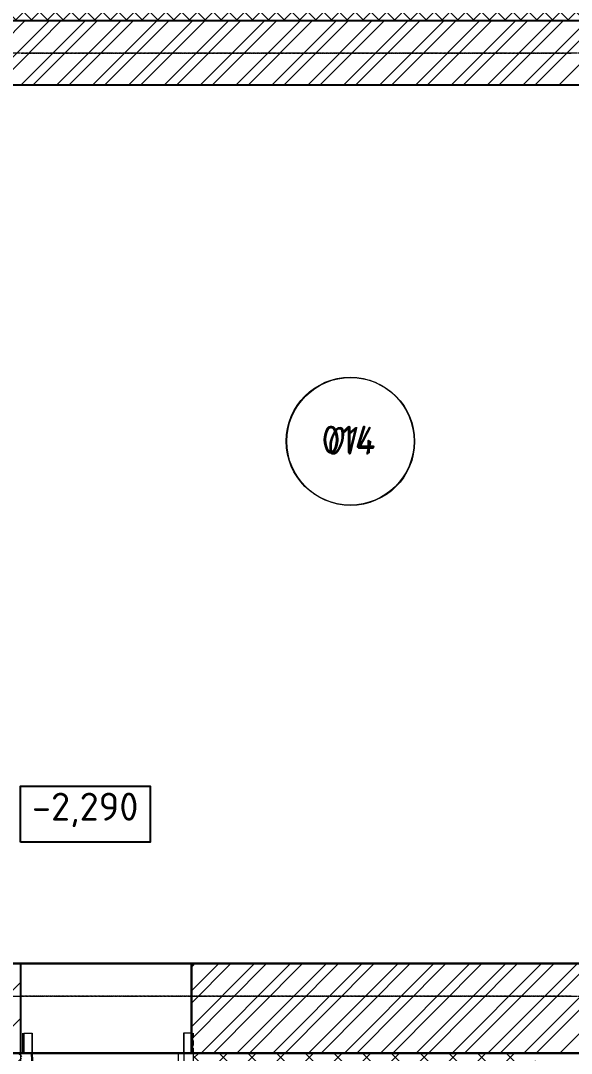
# Model space of a CAD drawing. Header units: millimetres. Extents: x -10178924 to 11692288, y -947381 to 58396.
# Drawn here: x 726369 to 729816, y -792949 to -786489 of the extents above; entities that cross this region are included whole.
import ezdxf

# ---------------------------------------------------------------- set-up
doc = ezdxf.new("R2010")
doc.units = ezdxf.units.MM
doc.linetypes.add('HIDDEN', pattern=[9.525, 6.35, -3.175])
doc.linetypes.add('осевая', pattern=[50.8, 31.75, -6.35, 6.35, -6.35])
for name, color, linetype in [('PDF _PDF _Марки помещений', 5, 'Continuous'), ('PDF _Марки помещений', 5, 'Continuous'), ('PDF _Стены внутр.1', 7, 'Continuous'), ('PDF _Стены.1', 7, 'Continuous'), ('Стены внутр.1', 7, 'Continuous')]:
    doc.layers.add(name, color=color, linetype=linetype)
for name, color, linetype, true_color in [('PDF _АР_Двери', 7, 'Continuous', 0x545454), ('PDF _Основная ГКЛ', 7, 'Continuous', 0x545454), ('PDF _Отметки', 7, 'Continuous', 0x7f9fff), ('PDF _Размеры осевые', 7, 'Continuous', 0x5d6970), ('PDF _штриховка', 7, 'Continuous', 0x95834a)]:
    doc.layers.add(name, color=color, linetype=linetype, true_color=true_color)
for name, color, linetype, lineweight in [('PDF _Текст', 7, 'Continuous', 5), ('АР_Двери', 250, 'Continuous', 9), ('Двери', 7, 'Continuous', 9), ('Основная ГКЛ', 250, 'Continuous', 9), ('Отделка СТЕН', 6, 'Continuous', 13), ('Размеры осевые', 153, 'Continuous', 9), ('Стены.1', 7, 'Continuous', 25), ('Утепление', 251, 'Continuous', 9), ('ШТРИХОВКА', 252, 'Continuous', 15)]:
    doc.layers.add(name, color=color, linetype=linetype, lineweight=lineweight)
doc.styles.add('ISOCPEUR', font='isocpeui.ttf', dxfattribs={"width": 0.9})
doc.styles.add('PDF ISOCPEUR', font='isocpeur.ttf')

# ---------------------------------------------------------------- blocks, each defined once
blk = doc.blocks.new('*U2226')
at = {"layer": 'АР_Двери'}
for points in [[(-999.7, 0), (-1049.7, 0), (-1049.7, 125), (-999.7, 125)], [(-50, 0), (0, 0), (0, 125), (-50, 125)], [(-50, -949.7), (-85, -949.7), (-85, 0), (-50, 0)]]:
    blk.add_lwpolyline(points, close=True, dxfattribs=at)
blk.add_arc((-50, 0), 949.7, 180, 270, dxfattribs=at)
at = {"layer": 'Основная ГКЛ', "linetype": 'HIDDEN', "ltscale": 5}
for p, q in [((-1059.7, 125), (-1059.7, 0)), ((10, 0), (10, 125))]:
    blk.add_line(p, q, dxfattribs=at)
blk = doc.blocks.new('A$C5282721b')
at = {"layer": 'Отделка СТЕН', "true_color": 0x000000, "transparency": 33554687}
h = blk.add_hatch(dxfattribs=at)
h.set_pattern_fill('ANSI37', color=18, scale=22)
h.set_pattern_definition([(45, (-17446.33, 108538.816), (-49.39141, 49.39141), []), (135, (-17446.33, 108538.816), (-49.39141, -49.39141), [])])
h.paths.add_polyline_path([(8216.779, -5598.72), (1806.923, -5598.72), (1806.923, -5698.72), (8216.705, -5698.72)])
h = blk.add_hatch(dxfattribs=at)
h.set_pattern_fill('ANSI37', color=18, scale=40)
h.set_pattern_definition([(45, (-80675.71, 25038.16), (-89.80256, 89.80256), []), (135, (-80675.71, 25038.16), (-89.80256, -89.80256), [])])
edge = h.paths.add_edge_path()
edge.add_arc((4272.707, -12232.411), 261.061, 163.18851, 196.5800184)
edge.add_line((4022.5, -12306.906), (1569.133, -12306.906))
edge.add_line((1569.133, -12306.906), (1504.847, -12156.906))
edge.add_line((1504.847, -12156.906), (4022.803, -12156.906))
h.paths.add_polyline_path([(5092.5, -12156.906), (5092.5, -12306.906), (7232.752, -12306.906), (7232.752, -12156.906)])
at = {"layer": 'ШТРИХОВКА', "ltscale": 100, "true_color": 0x000000, "transparency": 33554687}
h = blk.add_hatch(dxfattribs=at)
h.set_pattern_fill('ANSI31', color=18, scale=50)
h.set_pattern_definition([(45, (-79853.19, 25128.16), (-112.2532, 112.2532), [])])
h.paths.add_polyline_path([(23461.119, -5698.72), (20726.119, -5698.72), (20726.119, -6098.72), (23461.119, -6098.72), (23461.119, -6515.547), (23861.119, -6515.547), (23861.119, -5328.486), (23461.119, -5328.486)], flags=17)
h.paths.add_polyline_path([(17846.22, -11596.906), (8196.095, -11596.906), (8096.091, -11596.906), (5081.5, -11596.906), (5081.5, -12156.906), (17846.22, -12156.906), (17846.22, -11876.906)], flags=17)
h.paths.add_polyline_path([(8216.705, -5698.72), (8216.779, -6098.72), (19406.923, -6098.72), (19406.923, -5698.72)], flags=16)
h.paths.add_polyline_path([(4011.5, -12156.906), (4011.5, -11596.906), (86.923, -11596.906), (86.923, -9009.38), (86.923, -8929.368), (86.923, -6098.72), (3721.276, -6098.72), (3801.387, -6098.72), (9286.442, -6098.72), (9286.779, -5698.72), (86.923, -5698.72), (86.923, -161.943), (23461.119, -161.943), (23461.119, -4567.801), (23861.119, -4567.801), (23861.119, -3119.021), (23861.119, -2969.021), (23861.119, -161.943), (24472.507, -161.943), (29133.626, -161.943), (29283.626, -161.943), (29940.503, -161.943), (29940.503, 398.057), (-473.077, 398.057), (-473.077, -11800), (-473.077, -12156.906), (-0.293, -12156.906)])
h.paths.add_polyline_path([(23861.119, -9596.906), (23461.119, -9596.906), (23461.119, -11596.906), (18816.22, -11596.906), (18816.22, -12156.906), (23301.119, -12156.906), (23301.119, -15862.111), (25035.25, -15862.111), (25595.277, -15862.111), (25744.391, -15862.111), (25744.391, -15302.111), (23861.119, -15302.111), (23861.119, -12066.906)])
h.paths.add_polyline_path([(23461.119, -8546.906), (23861.119, -8546.906), (23861.119, -7571.566), (23461.119, -7571.566)], flags=17)
at = {"layer": 'PDF _Марки помещений', "color": 18, "lineweight": 9, "true_color": 0x000000, "transparency": 33554687}
blk.add_circle((6076.013, -8330.169), 400.064, dxfattribs=at)
at = {"layer": 'Размеры осевые', "color": 251, "linetype": 'осевая', "ltscale": 0.5, "transparency": 33554687}
for p, q in [((-9750, -5900), (57900, -5900)), ((-9750, -11800), (57900, -11800))]:
    blk.add_line(p, q, dxfattribs=at)
at = {"layer": 'Стены внутр.1', "color": 18, "linetype": 'Continuous', "true_color": 0x000000, "transparency": 33554687, "flags": 128}
for points in [[(8216.705, -5698.72), (86.923, -5698.72)], [(3801.387, -6098.72), (8148.442, -6098.72)]]:
    blk.add_lwpolyline(points, dxfattribs=at)
at = {"layer": 'Стены.1', "color": 18, "linetype": 'Continuous', "true_color": 0x000000, "transparency": 33554687}
for p, q in [((4011.5, -12156.906), (4011.5, -11596.906)), ((5081.5, -12156.906), (5081.5, -11596.906))]:
    blk.add_line(p, q, dxfattribs=at)
at = {"layer": 'Стены.1', "color": 18, "linetype": 'Continuous', "true_color": 0x000000, "transparency": 33554687, "flags": 128}
for points in [[(23461.119, -11596.906), (86.923, -11596.906)], [(8096.091, -11596.906), (5081.5, -11596.906)], [(23301.119, -12156.906), (-473.077, -12156.906)]]:
    blk.add_lwpolyline(points, dxfattribs=at)
at = {"layer": 'Утепление', "color": 18, "true_color": 0x000000, "transparency": 33554687}
for p, q in [((4011.5, -12326.906), (4011.5, -12156.906)), ((5092.5, -12326.906), (5092.5, -12156.906))]:
    blk.add_line(p, q, dxfattribs=at)
at = {"layer": 'Двери', "color": 18, "linetype": 'Continuous', "ltscale": 2, "true_color": 0x000000, "transparency": 33554687}
blk.add_blockref('*U2226', (5082.5, -12156.906), dxfattribs=at)
at = {"layer": 'PDF _Марки помещений', "color": 18, "lineweight": 9, "true_color": 0x000000, "transparency": 33554687, "insert": (5913.04, -8413.884), "char_height": 175, "attachment_point": 7, "style": 'ISOCPEUR'}
blk.add_mtext('014', dxfattribs=at)

msp = doc.modelspace()

# ---------------------------------------------------------------- linework, layer by layer
at = {"layer": 'PDF _PDF _Марки помещений', "lineweight": 9}
msp.add_circle((728431.3, -789119.6), 400, dxfattribs=at)
at = {"layer": 'PDF _АР_Двери', "lineweight": 9}
for points in [[(726439.5, -792948.7), (726388.7, -792948.7), (726388.7, -792821.7), (726439.5, -792821.7)], [(727387.8, -792948.7), (727438.6, -792948.7), (727438.6, -792821.7), (727387.8, -792821.7)]]:
    msp.add_lwpolyline(points, close=True, dxfattribs=at)
msp.add_arc((727385.6, -792946.6), 950.4, 179.99998, 270.00002, dxfattribs=at)
at = {"layer": 'PDF _Основная ГКЛ', "lineweight": 9}
for points in [[(726380.2, -792821.7), (726380.2, -792948.7)], [(727447.1, -792948.7), (727447.1, -792821.7)]]:
    msp.add_lwpolyline(points, dxfattribs=at)
at = {"layer": 'PDF _Отметки', "lineweight": 25}
msp.add_lwpolyline([(726367.5, -791627.9), (726367.5, -791276.5), (727180.3, -791276.5), (727180.3, -791627.9)], close=True, dxfattribs=at)
at = {"layer": 'PDF _Размеры осевые', "lineweight": 9}
for points in [[(726371.8, -786691.8), (726384.5, -786691.8)], [(726388.7, -786691.8), (726392.9, -786691.8)], [(726397.2, -786691.8), (726409.9, -786691.8)], [(726414.1, -786691.8), (726418.3, -786691.8)], [(726422.6, -786691.8), (726435.3, -786691.8)], [(726439.5, -786691.8), (726443.7, -786691.8)], [(726448, -786691.8), (726460.7, -786691.8)], [(726464.9, -786691.8), (726469.1, -786691.8)], [(726473.4, -786691.8), (726486.1, -786691.8)], [(726490.3, -786691.8), (726494.5, -786691.8)], [(726498.8, -786691.8), (726511.5, -786691.8)], [(726515.7, -786691.8), (726519.9, -786691.8)], [(726524.2, -786691.8), (726536.9, -786691.8)], [(726541.1, -786691.8), (726545.3, -786691.8)], [(726549.6, -786691.8), (726562.3, -786691.8)], [(726566.5, -786691.8), (726570.7, -786691.8)], [(726575, -786691.8), (726587.7, -786691.8)], [(726591.9, -786691.8), (726596.1, -786691.8)], [(726600.4, -786691.8), (726613.1, -786691.8)], [(726617.3, -786691.8), (726621.5, -786691.8)], [(726625.8, -786691.8), (726638.5, -786691.8)], [(726642.7, -786691.8), (726646.9, -786691.8)], [(726651.2, -786691.8), (726663.9, -786691.8)], [(726668.1, -786691.8), (726672.3, -786691.8)], [(726676.6, -786691.8), (726689.3, -786691.8)], [(726693.5, -786691.8), (726697.7, -786691.8)], [(726702, -786691.8), (726714.7, -786691.8)], [(726718.9, -786691.8), (726723.1, -786691.8)], [(726727.4, -786691.8), (726740.1, -786691.8)], [(726744.3, -786691.8), (726748.5, -786691.8)], [(726752.8, -786691.8), (726765.5, -786691.8)], [(726769.7, -786691.8), (726774, -786691.8)], [(726778.2, -786691.8), (726790.9, -786691.8)], [(726795.1, -786691.8), (726799.3, -786691.8)], [(726803.6, -786691.8), (726816.3, -786691.8)], [(726820.5, -786691.8), (726824.7, -786691.8)], [(726829, -786691.8), (726841.7, -786691.8)], [(726845.9, -786691.8), (726850.1, -786691.8)], [(726854.4, -786691.8), (726867.1, -786691.8)], [(726871.3, -786691.8), (726875.5, -786691.8)], [(726879.8, -786691.8), (726892.5, -786691.8)], [(726896.7, -786691.8), (726900.9, -786691.8)], [(726905.2, -786691.8), (726917.9, -786691.8)], [(726922.1, -786691.8), (726926.3, -786691.8)], [(726930.6, -786691.8), (726943.3, -786691.8)], [(726947.5, -786691.8), (726951.7, -786691.8)], [(726956, -786691.8), (726968.7, -786691.8)], [(726972.9, -786691.8), (726977.2, -786691.8)], [(726981.4, -786691.8), (726994.1, -786691.8)], [(726998.3, -786691.8), (727002.6, -786691.8)], [(727006.8, -786691.8), (727019.5, -786691.8)], [(727023.7, -786691.8), (727028, -786691.8)], [(727032.2, -786691.8), (727044.9, -786691.8)], [(727049.1, -786691.8), (727053.3, -786691.8)], [(727057.6, -786691.8), (727070.3, -786691.8)], [(727074.5, -786691.8), (727078.7, -786691.8)], [(727083, -786691.8), (727095.7, -786691.8)], [(727099.9, -786691.8), (727104.1, -786691.8)], [(727108.4, -786691.8), (727121.1, -786691.8)], [(727125.3, -786691.8), (727129.5, -786691.8)], [(727133.8, -786691.8), (727146.5, -786691.8)], [(727150.7, -786691.8), (727154.9, -786691.8)], [(727159.2, -786691.8), (727171.9, -786691.8)], [(727176.1, -786691.8), (727180.3, -786691.8)], [(727184.6, -786691.8), (727197.3, -786691.8)], [(727201.5, -786691.8), (727205.8, -786691.8)], [(727210, -786691.8), (727222.7, -786691.8)], [(727226.9, -786691.8), (727231.2, -786691.8)], [(727235.4, -786691.8), (727248.1, -786691.8)], [(727252.3, -786691.8), (727256.6, -786691.8)], [(727260.8, -786691.8), (727273.5, -786691.8)], [(727277.7, -786691.8), (727282, -786691.8)], [(727286.2, -786691.8), (727298.9, -786691.8)], [(727303.1, -786691.8), (727307.3, -786691.8)], [(727311.6, -786691.8), (727324.3, -786691.8)], [(727328.5, -786691.8), (727332.7, -786691.8)], [(727337, -786691.8), (727349.7, -786691.8)], [(727353.9, -786691.8), (727358.1, -786691.8)], [(727362.4, -786691.8), (727375.1, -786691.8)], [(727379.3, -786691.8), (727383.5, -786691.8)], [(727387.8, -786691.8), (727400.5, -786691.8)], [(727404.7, -786691.8), (727409, -786691.8)], [(727413.2, -786691.8), (727425.9, -786691.8)], [(727430.1, -786691.8), (727434.4, -786691.8)], [(727438.6, -786691.8), (727451.3, -786691.8)], [(727455.5, -786691.8), (727459.8, -786691.8)], [(727464, -786691.8), (727476.7, -786691.8)], [(727480.9, -786691.8), (727485.2, -786691.8)], [(727489.4, -786691.8), (727502.1, -786691.8)], [(727506.3, -786691.8), (727510.6, -786691.8)], [(727514.8, -786691.8), (727527.5, -786691.8)], [(727531.7, -786691.8), (727536, -786691.8)], [(727540.2, -786691.8), (727552.9, -786691.8)], [(727557.1, -786691.8), (727561.3, -786691.8)], [(727565.6, -786691.8), (727578.3, -786691.8)], [(727582.5, -786691.8), (727586.7, -786691.8)], [(727591, -786691.8), (727603.7, -786691.8)], [(727607.9, -786691.8), (727612.2, -786691.8)], [(727616.4, -786691.8), (727629.1, -786691.8)], [(727633.3, -786691.8), (727637.6, -786691.8)], [(727641.8, -786691.8), (727654.5, -786691.8)], [(727658.7, -786691.8), (727663, -786691.8)], [(727667.2, -786691.8), (727679.9, -786691.8)], [(727684.1, -786691.8), (727688.4, -786691.8)], [(727692.6, -786691.8), (727705.3, -786691.8)], [(727709.5, -786691.8), (727713.8, -786691.8)], [(727718, -786691.8), (727730.7, -786691.8)], [(727734.9, -786691.8), (727739.2, -786691.8)], [(727743.4, -786691.8), (727756.1, -786691.8)], [(727760.3, -786691.8), (727764.6, -786691.8)], [(727768.8, -786691.8), (727781.5, -786691.8)], [(727785.7, -786691.8), (727790, -786691.8)], [(727794.2, -786691.8), (727806.9, -786691.8)], [(727811.1, -786691.8), (727815.3, -786691.8)], [(727819.6, -786691.8), (727832.3, -786691.8)], [(727836.5, -786691.8), (727840.8, -786691.8)], [(727845, -786691.8), (727857.7, -786691.8)], [(727861.9, -786691.8), (727866.2, -786691.8)], [(727870.4, -786691.8), (727883.1, -786691.8)], [(727887.3, -786691.8), (727891.6, -786691.8)], [(727895.8, -786691.8), (727908.5, -786691.8)], [(727912.7, -786691.8), (727917, -786691.8)], [(727921.2, -786691.8), (727933.9, -786691.8)], [(727938.1, -786691.8), (727942.4, -786691.8)], [(727946.6, -786691.8), (727959.3, -786691.8)], [(727963.5, -786691.8), (727967.8, -786691.8)], [(727972, -786691.8), (727984.7, -786691.8)], [(727988.9, -786691.8), (727993.2, -786691.8)], [(727997.4, -786691.8), (728010.1, -786691.8)], [(728014.3, -786691.8), (728018.6, -786691.8)], [(728022.8, -786691.8), (728035.5, -786691.8)], [(728039.7, -786691.8), (728044, -786691.8)], [(728048.2, -786691.8), (728060.9, -786691.8)], [(728065.1, -786691.8), (728069.4, -786691.8)], [(728073.6, -786691.8), (728086.3, -786691.8)], [(728090.5, -786691.8), (728094.8, -786691.8)], [(728099, -786691.8), (728111.7, -786691.8)], [(728115.9, -786691.8), (728120.2, -786691.8)], [(728124.4, -786691.8), (728137.1, -786691.8)], [(728141.3, -786691.8), (728145.6, -786691.8)], [(728149.8, -786691.8), (728162.5, -786691.8)], [(728166.7, -786691.8), (728171, -786691.8)], [(728175.2, -786691.8), (728187.9, -786691.8)], [(728192.1, -786691.8), (728196.4, -786691.8)], [(728200.6, -786691.8), (728213.3, -786691.8)], [(728217.5, -786691.8), (728221.8, -786691.8)], [(728226, -786691.8), (728238.7, -786691.8)], [(728242.9, -786691.8), (728247.2, -786691.8)], [(728251.4, -786691.8), (728264.1, -786691.8)], [(728268.3, -786691.8), (728272.6, -786691.8)], [(728276.8, -786691.8), (728289.5, -786691.8)], [(728293.7, -786691.8), (728298, -786691.8)], [(728302.2, -786691.8), (728314.9, -786691.8)], [(728319.1, -786691.8), (728323.4, -786691.8)], [(728327.6, -786691.8), (728340.3, -786691.8)], [(728344.5, -786691.8), (728348.8, -786691.8)], [(728353, -786691.8), (728365.7, -786691.8)], [(728369.9, -786691.8), (728374.2, -786691.8)], [(728378.4, -786691.8), (728391.1, -786691.8)], [(728395.3, -786691.8), (728399.6, -786691.8)], [(728403.8, -786691.8), (728416.5, -786691.8)], [(728420.7, -786691.8), (728425, -786691.8)], [(728429.2, -786691.8), (728441.9, -786691.8)], [(728446.1, -786691.8), (728450.4, -786691.8)], [(728454.6, -786691.8), (728467.3, -786691.8)], [(728471.5, -786691.8), (728475.8, -786691.8)], [(728480, -786691.8), (728492.7, -786691.8)], [(728496.9, -786691.8), (728501.2, -786691.8)], [(728505.4, -786691.8), (728518.1, -786691.8)], [(728522.3, -786691.8), (728526.6, -786691.8)], [(728530.8, -786691.8), (728543.5, -786691.8)], [(728547.7, -786691.8), (728552, -786691.8)], [(728556.2, -786691.8), (728568.9, -786691.8)], [(728573.1, -786691.8), (728577.4, -786691.8)], [(728581.6, -786691.8), (728594.3, -786691.8)], [(728598.5, -786691.8), (728602.8, -786691.8)], [(728607, -786691.8), (728619.7, -786691.8)], [(728623.9, -786691.8), (728628.2, -786691.8)], [(728632.4, -786691.8), (728645.1, -786691.8)], [(728649.3, -786691.8), (728653.6, -786691.8)], [(728657.8, -786691.8), (728670.5, -786691.8)], [(728674.7, -786691.8), (728679, -786691.8)], [(728683.2, -786691.8), (728695.9, -786691.8)], [(728700.1, -786691.8), (728704.4, -786691.8)], [(728708.6, -786691.8), (728721.3, -786691.8)], [(728725.5, -786691.8), (728729.8, -786691.8)], [(728734, -786691.8), (728746.7, -786691.8)], [(728750.9, -786691.8), (728755.2, -786691.8)], [(728759.4, -786691.8), (728772.1, -786691.8)], [(728776.3, -786691.8), (728780.6, -786691.8)], [(728784.8, -786691.8), (728797.5, -786691.8)], [(728801.7, -786691.8), (728806, -786691.8)], [(728810.2, -786691.8), (728822.9, -786691.8)], [(728827.1, -786691.8), (728831.4, -786691.8)], [(728835.6, -786691.8), (728848.3, -786691.8)], [(728852.5, -786691.8), (728856.8, -786691.8)], [(728861, -786691.8), (728873.7, -786691.8)], [(728877.9, -786691.8), (728882.2, -786691.8)], [(728886.4, -786691.8), (728899.1, -786691.8)], [(728903.3, -786691.8), (728907.6, -786691.8)], [(728911.8, -786691.8), (728924.5, -786691.8)], [(728928.7, -786691.8), (728933, -786691.8)], [(728937.2, -786691.8), (728949.9, -786691.8)], [(728954.1, -786691.8), (728958.4, -786691.8)], [(728962.6, -786691.8), (728975.3, -786691.8)], [(728979.5, -786691.8), (728983.8, -786691.8)], [(728988, -786691.8), (729000.7, -786691.8)], [(729004.9, -786691.8), (729009.2, -786691.8)], [(729013.4, -786691.8), (729026.1, -786691.8)], [(729030.3, -786691.8), (729034.6, -786691.8)], [(729038.8, -786691.8), (729051.5, -786691.8)], [(729055.7, -786691.8), (729060, -786691.8)], [(729064.2, -786691.8), (729076.9, -786691.8)], [(729081.1, -786691.8), (729085.4, -786691.8)], [(729089.6, -786691.8), (729102.3, -786691.8)], [(729106.5, -786691.8), (729110.8, -786691.8)], [(729115, -786691.8), (729127.7, -786691.8)], [(729131.9, -786691.8), (729136.2, -786691.8)], [(729140.4, -786691.8), (729153.1, -786691.8)], [(729157.3, -786691.8), (729161.6, -786691.8)], [(729165.8, -786691.8), (729178.5, -786691.8)], [(729182.7, -786691.8), (729187, -786691.8)], [(729191.2, -786691.8), (729203.9, -786691.8)], [(729208.1, -786691.8), (729212.4, -786691.8)], [(729216.6, -786691.8), (729229.3, -786691.8)], [(729233.5, -786691.8), (729237.8, -786691.8)], [(729242, -786691.8), (729254.7, -786691.8)], [(729258.9, -786691.8), (729263.2, -786691.8)], [(729267.4, -786691.8), (729280.1, -786691.8)], [(729284.3, -786691.8), (729288.6, -786691.8)], [(729292.8, -786691.8), (729305.5, -786691.8)], [(729309.7, -786691.8), (729314, -786691.8)], [(729318.2, -786691.8), (729330.9, -786691.8)], [(729335.1, -786691.8), (729339.4, -786691.8)], [(729343.6, -786691.8), (729356.3, -786691.8)], [(729360.5, -786691.8), (729364.8, -786691.8)], [(729369, -786691.8), (729381.7, -786691.8)], [(729385.9, -786691.8), (729390.2, -786691.8)], [(729394.4, -786691.8), (729407.1, -786691.8)], [(729411.3, -786691.8), (729415.6, -786691.8)], [(729419.8, -786691.8), (729432.5, -786691.8)], [(729436.7, -786691.8), (729441, -786691.8)], [(729445.2, -786691.8), (729457.9, -786691.8)], [(729462.1, -786691.8), (729466.4, -786691.8)], [(729470.6, -786691.8), (729483.3, -786691.8)], [(729487.5, -786691.8), (729491.8, -786691.8)], [(729496, -786691.8), (729508.7, -786691.8)], [(729512.9, -786691.8), (729517.2, -786691.8)], [(729521.4, -786691.8), (729534.1, -786691.8)], [(729538.3, -786691.8), (729542.6, -786691.8)], [(729546.8, -786691.8), (729559.5, -786691.8)], [(729563.7, -786691.8), (729568, -786691.8)], [(729572.2, -786691.8), (729584.9, -786691.8)], [(729589.1, -786691.8), (729593.4, -786691.8)], [(729597.6, -786691.8), (729610.3, -786691.8)], [(729614.5, -786691.8), (729618.8, -786691.8)], [(729623, -786691.8), (729635.7, -786691.8)], [(729639.9, -786691.8), (729644.2, -786691.8)], [(729648.4, -786691.8), (729661.1, -786691.8)], [(729665.3, -786691.8), (729669.6, -786691.8)], [(729673.8, -786691.8), (729686.5, -786691.8)], [(729690.7, -786691.8), (729695, -786691.8)], [(729699.2, -786691.8), (729711.9, -786691.8)], [(729716.1, -786691.8), (729720.4, -786691.8)], [(729724.6, -786691.8), (729737.3, -786691.8)], [(729741.5, -786691.8), (729745.8, -786691.8)], [(729750, -786691.8), (729762.7, -786691.8)], [(729766.9, -786691.8), (729771.2, -786691.8)], [(729775.4, -786691.8), (729788.1, -786691.8)], [(729792.3, -786691.8), (729796.6, -786691.8)], [(729800.8, -786691.8), (729813.5, -786691.8)], [(726371.8, -792588.8), (726384.5, -792588.8)], [(726388.7, -792588.8), (726392.9, -792588.8)], [(726397.2, -792588.8), (726409.9, -792588.8)], [(726414.1, -792588.8), (726418.3, -792588.8)], [(726422.6, -792588.8), (726435.3, -792588.8)], [(726439.5, -792588.8), (726443.7, -792588.8)], [(726448, -792588.8), (726460.7, -792588.8)], [(726464.9, -792588.8), (726469.1, -792588.8)], [(726473.4, -792588.8), (726486.1, -792588.8)], [(726490.3, -792588.8), (726494.5, -792588.8)], [(726498.8, -792588.8), (726511.5, -792588.8)], [(726515.7, -792588.8), (726519.9, -792588.8)], [(726524.2, -792588.8), (726536.9, -792588.8)], [(726541.1, -792588.8), (726545.3, -792588.8)], [(726549.6, -792588.8), (726562.3, -792588.8)], [(726566.5, -792588.8), (726570.7, -792588.8)], [(726575, -792588.8), (726587.7, -792588.8)], [(726591.9, -792588.8), (726596.1, -792588.8)], [(726600.4, -792588.8), (726613.1, -792588.8)], [(726617.3, -792588.8), (726621.5, -792588.8)], [(726625.8, -792588.8), (726638.5, -792588.8)], [(726642.7, -792588.8), (726646.9, -792588.8)], [(726651.2, -792588.8), (726663.9, -792588.8)], [(726668.1, -792588.8), (726672.3, -792588.8)], [(726676.6, -792588.8), (726689.3, -792588.8)], [(726693.5, -792588.8), (726697.7, -792588.8)], [(726702, -792588.8), (726714.7, -792588.8)], [(726718.9, -792588.8), (726723.1, -792588.8)], [(726727.4, -792588.8), (726740.1, -792588.8)], [(726744.3, -792588.8), (726748.5, -792588.8)], [(726752.8, -792588.8), (726765.5, -792588.8)], [(726769.7, -792588.8), (726774, -792588.8)], [(726778.2, -792588.8), (726790.9, -792588.8)], [(726795.1, -792588.8), (726799.3, -792588.8)], [(726803.6, -792588.8), (726816.3, -792588.8)], [(726820.5, -792588.8), (726824.7, -792588.8)], [(726829, -792588.8), (726841.7, -792588.8)], [(726845.9, -792588.8), (726850.1, -792588.8)], [(726854.4, -792588.8), (726867.1, -792588.8)], [(726871.3, -792588.8), (726875.5, -792588.8)], [(726879.8, -792588.8), (726892.5, -792588.8)], [(726896.7, -792588.8), (726900.9, -792588.8)], [(726905.2, -792588.8), (726917.9, -792588.8)], [(726922.1, -792588.8), (726926.3, -792588.8)], [(726930.6, -792588.8), (726943.3, -792588.8)], [(726947.5, -792588.8), (726951.7, -792588.8)], [(726956, -792588.8), (726968.7, -792588.8)], [(726972.9, -792588.8), (726977.2, -792588.8)], [(726981.4, -792588.8), (726994.1, -792588.8)], [(726998.3, -792588.8), (727002.6, -792588.8)], [(727006.8, -792588.8), (727019.5, -792588.8)], [(727023.7, -792588.8), (727028, -792588.8)], [(727032.2, -792588.8), (727044.9, -792588.8)], [(727049.1, -792588.8), (727053.3, -792588.8)], [(727057.6, -792588.8), (727070.3, -792588.8)], [(727074.5, -792588.8), (727078.7, -792588.8)], [(727083, -792588.8), (727095.7, -792588.8)], [(727099.9, -792588.8), (727104.1, -792588.8)], [(727108.4, -792588.8), (727121.1, -792588.8)], [(727125.3, -792588.8), (727129.5, -792588.8)], [(727133.8, -792588.8), (727146.5, -792588.8)], [(727150.7, -792588.8), (727154.9, -792588.8)], [(727159.2, -792588.8), (727171.9, -792588.8)], [(727176.1, -792588.8), (727180.3, -792588.8)], [(727184.6, -792588.8), (727197.3, -792588.8)], [(727201.5, -792588.8), (727205.8, -792588.8)], [(727210, -792588.8), (727222.7, -792588.8)], [(727226.9, -792588.8), (727231.2, -792588.8)], [(727235.4, -792588.8), (727248.1, -792588.8)], [(727252.3, -792588.8), (727256.6, -792588.8)], [(727260.8, -792588.8), (727273.5, -792588.8)], [(727277.7, -792588.8), (727282, -792588.8)], [(727286.2, -792588.8), (727298.9, -792588.8)], [(727303.1, -792588.8), (727307.3, -792588.8)], [(727311.6, -792588.8), (727324.3, -792588.8)], [(727328.5, -792588.8), (727332.7, -792588.8)], [(727337, -792588.8), (727349.7, -792588.8)], [(727353.9, -792588.8), (727358.1, -792588.8)], [(727362.4, -792588.8), (727375.1, -792588.8)], [(727379.3, -792588.8), (727383.5, -792588.8)], [(727387.8, -792588.8), (727400.5, -792588.8)], [(727404.7, -792588.8), (727409, -792588.8)], [(727413.2, -792588.8), (727425.9, -792588.8)], [(727430.1, -792588.8), (727434.4, -792588.8)], [(727438.6, -792588.8), (727451.3, -792588.8)], [(727455.5, -792588.8), (727459.8, -792588.8)], [(727464, -792588.8), (727476.7, -792588.8)], [(727480.9, -792588.8), (727485.2, -792588.8)], [(727489.4, -792588.8), (727502.1, -792588.8)], [(727506.3, -792588.8), (727510.6, -792588.8)], [(727514.8, -792588.8), (727527.5, -792588.8)], [(727531.7, -792588.8), (727536, -792588.8)], [(727540.2, -792588.8), (727552.9, -792588.8)], [(727557.1, -792588.8), (727561.3, -792588.8)], [(727565.6, -792588.8), (727578.3, -792588.8)], [(727582.5, -792588.8), (727586.7, -792588.8)], [(727591, -792588.8), (727603.7, -792588.8)], [(727607.9, -792588.8), (727612.2, -792588.8)], [(727616.4, -792588.8), (727629.1, -792588.8)], [(727633.3, -792588.8), (727637.6, -792588.8)], [(727641.8, -792588.8), (727654.5, -792588.8)], [(727658.7, -792588.8), (727663, -792588.8)], [(727667.2, -792588.8), (727679.9, -792588.8)], [(727684.1, -792588.8), (727688.4, -792588.8)], [(727692.6, -792588.8), (727705.3, -792588.8)], [(727709.5, -792588.8), (727713.8, -792588.8)], [(727718, -792588.8), (727730.7, -792588.8)], [(727734.9, -792588.8), (727739.2, -792588.8)], [(727743.4, -792588.8), (727756.1, -792588.8)], [(727760.3, -792588.8), (727764.6, -792588.8)], [(727768.8, -792588.8), (727781.5, -792588.8)], [(727785.7, -792588.8), (727790, -792588.8)], [(727794.2, -792588.8), (727806.9, -792588.8)], [(727811.1, -792588.8), (727815.3, -792588.8)], [(727819.6, -792588.8), (727832.3, -792588.8)], [(727836.5, -792588.8), (727840.8, -792588.8)], [(727845, -792588.8), (727857.7, -792588.8)], [(727861.9, -792588.8), (727866.2, -792588.8)], [(727870.4, -792588.8), (727883.1, -792588.8)], [(727887.3, -792588.8), (727891.6, -792588.8)], [(727895.8, -792588.8), (727908.5, -792588.8)], [(727912.7, -792588.8), (727917, -792588.8)], [(727921.2, -792588.8), (727933.9, -792588.8)], [(727938.1, -792588.8), (727942.4, -792588.8)], [(727946.6, -792588.8), (727959.3, -792588.8)], [(727963.5, -792588.8), (727967.8, -792588.8)], [(727972, -792588.8), (727984.7, -792588.8)], [(727988.9, -792588.8), (727993.2, -792588.8)], [(727997.4, -792588.8), (728010.1, -792588.8)], [(728014.3, -792588.8), (728018.6, -792588.8)], [(728022.8, -792588.8), (728035.5, -792588.8)], [(728039.7, -792588.8), (728044, -792588.8)], [(728048.2, -792588.8), (728060.9, -792588.8)], [(728065.1, -792588.8), (728069.4, -792588.8)], [(728073.6, -792588.8), (728086.3, -792588.8)], [(728090.5, -792588.8), (728094.8, -792588.8)], [(728099, -792588.8), (728111.7, -792588.8)], [(728115.9, -792588.8), (728120.2, -792588.8)], [(728124.4, -792588.8), (728137.1, -792588.8)], [(728141.3, -792588.8), (728145.6, -792588.8)], [(728149.8, -792588.8), (728162.5, -792588.8)], [(728166.7, -792588.8), (728171, -792588.8)], [(728175.2, -792588.8), (728187.9, -792588.8)], [(728192.1, -792588.8), (728196.4, -792588.8)], [(728200.6, -792588.8), (728213.3, -792588.8)], [(728217.5, -792588.8), (728221.8, -792588.8)], [(728226, -792588.8), (728238.7, -792588.8)], [(728242.9, -792588.8), (728247.2, -792588.8)], [(728251.4, -792588.8), (728264.1, -792588.8)], [(728268.3, -792588.8), (728272.6, -792588.8)], [(728276.8, -792588.8), (728289.5, -792588.8)], [(728293.7, -792588.8), (728298, -792588.8)], [(728302.2, -792588.8), (728314.9, -792588.8)], [(728319.1, -792588.8), (728323.4, -792588.8)], [(728327.6, -792588.8), (728340.3, -792588.8)], [(728344.5, -792588.8), (728348.8, -792588.8)], [(728353, -792588.8), (728365.7, -792588.8)], [(728369.9, -792588.8), (728374.2, -792588.8)], [(728378.4, -792588.8), (728391.1, -792588.8)], [(728395.3, -792588.8), (728399.6, -792588.8)], [(728403.8, -792588.8), (728416.5, -792588.8)], [(728420.7, -792588.8), (728425, -792588.8)], [(728429.2, -792588.8), (728441.9, -792588.8)], [(728446.1, -792588.8), (728450.4, -792588.8)], [(728454.6, -792588.8), (728467.3, -792588.8)], [(728471.5, -792588.8), (728475.8, -792588.8)], [(728480, -792588.8), (728492.7, -792588.8)], [(728496.9, -792588.8), (728501.2, -792588.8)], [(728505.4, -792588.8), (728518.1, -792588.8)], [(728522.3, -792588.8), (728526.6, -792588.8)], [(728530.8, -792588.8), (728543.5, -792588.8)], [(728547.7, -792588.8), (728552, -792588.8)], [(728556.2, -792588.8), (728568.9, -792588.8)], [(728573.1, -792588.8), (728577.4, -792588.8)], [(728581.6, -792588.8), (728594.3, -792588.8)], [(728598.5, -792588.8), (728602.8, -792588.8)], [(728607, -792588.8), (728619.7, -792588.8)], [(728623.9, -792588.8), (728628.2, -792588.8)], [(728632.4, -792588.8), (728645.1, -792588.8)], [(728649.3, -792588.8), (728653.6, -792588.8)], [(728657.8, -792588.8), (728670.5, -792588.8)], [(728674.7, -792588.8), (728679, -792588.8)], [(728683.2, -792588.8), (728695.9, -792588.8)], [(728700.1, -792588.8), (728704.4, -792588.8)], [(728708.6, -792588.8), (728721.3, -792588.8)], [(728725.5, -792588.8), (728729.8, -792588.8)], [(728734, -792588.8), (728746.7, -792588.8)], [(728750.9, -792588.8), (728755.2, -792588.8)], [(728759.4, -792588.8), (728772.1, -792588.8)], [(728776.3, -792588.8), (728780.6, -792588.8)], [(728784.8, -792588.8), (728797.5, -792588.8)], [(728801.7, -792588.8), (728806, -792588.8)], [(728810.2, -792588.8), (728822.9, -792588.8)], [(728827.1, -792588.8), (728831.4, -792588.8)], [(728835.6, -792588.8), (728848.3, -792588.8)], [(728852.5, -792588.8), (728856.8, -792588.8)], [(728861, -792588.8), (728873.7, -792588.8)], [(728877.9, -792588.8), (728882.2, -792588.8)], [(728886.4, -792588.8), (728899.1, -792588.8)], [(728903.3, -792588.8), (728907.6, -792588.8)], [(728911.8, -792588.8), (728924.5, -792588.8)], [(728928.7, -792588.8), (728933, -792588.8)], [(728937.2, -792588.8), (728949.9, -792588.8)], [(728954.1, -792588.8), (728958.4, -792588.8)], [(728962.6, -792588.8), (728975.3, -792588.8)], [(728979.5, -792588.8), (728983.8, -792588.8)], [(728988, -792588.8), (729000.7, -792588.8)], [(729004.9, -792588.8), (729009.2, -792588.8)], [(729013.4, -792588.8), (729026.1, -792588.8)], [(729030.3, -792588.8), (729034.6, -792588.8)], [(729038.8, -792588.8), (729051.5, -792588.8)], [(729055.7, -792588.8), (729060, -792588.8)], [(729064.2, -792588.8), (729076.9, -792588.8)], [(729081.1, -792588.8), (729085.4, -792588.8)], [(729089.6, -792588.8), (729102.3, -792588.8)], [(729106.5, -792588.8), (729110.8, -792588.8)], [(729115, -792588.8), (729127.7, -792588.8)], [(729131.9, -792588.8), (729136.2, -792588.8)], [(729140.4, -792588.8), (729153.1, -792588.8)], [(729157.3, -792588.8), (729161.6, -792588.8)], [(729165.8, -792588.8), (729178.5, -792588.8)], [(729182.7, -792588.8), (729187, -792588.8)], [(729191.2, -792588.8), (729203.9, -792588.8)], [(729208.1, -792588.8), (729212.4, -792588.8)], [(729216.6, -792588.8), (729229.3, -792588.8)], [(729233.5, -792588.8), (729237.8, -792588.8)], [(729242, -792588.8), (729254.7, -792588.8)], [(729258.9, -792588.8), (729263.2, -792588.8)], [(729267.4, -792588.8), (729280.1, -792588.8)], [(729284.3, -792588.8), (729288.6, -792588.8)], [(729292.8, -792588.8), (729305.5, -792588.8)], [(729309.7, -792588.8), (729314, -792588.8)], [(729318.2, -792588.8), (729330.9, -792588.8)], [(729335.1, -792588.8), (729339.4, -792588.8)], [(729343.6, -792588.8), (729356.3, -792588.8)], [(729360.5, -792588.8), (729364.8, -792588.8)], [(729369, -792588.8), (729381.7, -792588.8)], [(729385.9, -792588.8), (729390.2, -792588.8)], [(729394.4, -792588.8), (729407.1, -792588.8)], [(729411.3, -792588.8), (729415.6, -792588.8)], [(729419.8, -792588.8), (729432.5, -792588.8)], [(729436.7, -792588.8), (729441, -792588.8)], [(729445.2, -792588.8), (729457.9, -792588.8)], [(729462.1, -792588.8), (729466.4, -792588.8)], [(729470.6, -792588.8), (729483.3, -792588.8)], [(729487.5, -792588.8), (729491.8, -792588.8)], [(729496, -792588.8), (729508.7, -792588.8)], [(729512.9, -792588.8), (729517.2, -792588.8)], [(729521.4, -792588.8), (729534.1, -792588.8)], [(729538.3, -792588.8), (729542.6, -792588.8)], [(729546.8, -792588.8), (729559.5, -792588.8)], [(729563.7, -792588.8), (729568, -792588.8)], [(729572.2, -792588.8), (729584.9, -792588.8)], [(729589.1, -792588.8), (729593.4, -792588.8)], [(729597.6, -792588.8), (729610.3, -792588.8)], [(729614.5, -792588.8), (729618.8, -792588.8)], [(729623, -792588.8), (729635.7, -792588.8)], [(729639.9, -792588.8), (729644.2, -792588.8)], [(729648.4, -792588.8), (729661.1, -792588.8)], [(729665.3, -792588.8), (729669.6, -792588.8)], [(729673.8, -792588.8), (729686.5, -792588.8)], [(729690.7, -792588.8), (729695, -792588.8)], [(729699.2, -792588.8), (729711.9, -792588.8)], [(729716.1, -792588.8), (729720.4, -792588.8)], [(729724.6, -792588.8), (729737.3, -792588.8)], [(729741.5, -792588.8), (729745.8, -792588.8)], [(729750, -792588.8), (729762.7, -792588.8)], [(729766.9, -792588.8), (729771.2, -792588.8)], [(729775.4, -792588.8), (729788.1, -792588.8)], [(729792.3, -792588.8), (729796.6, -792588.8)], [(729800.8, -792588.8), (729813.5, -792588.8)]]:
    msp.add_lwpolyline(points, dxfattribs=at)
at = {"layer": 'PDF _Стены внутр.1', "lineweight": 25}
msp.add_lwpolyline([(726079.7, -786890.7), (726155.9, -786890.7), (730503.4, -786890.7), (730571.1, -786890.7)], dxfattribs=at)
at = {"layer": 'PDF _Стены.1', "lineweight": 25}
for points in [[(722444.2, -792385.6), (745815.6, -792385.6), (741379.2, -792385.6)], [(727438.6, -792948.7), (727438.6, -792385.6)], [(730554.3, -792385.6), (730452.7, -792385.6), (727438.7, -792385.6)], [(745659, -792948.7), (721885.4, -792948.7)]]:
    msp.add_lwpolyline(points, dxfattribs=at)
at = {"layer": 'PDF _штриховка', "color": 251, "lineweight": 5, "true_color": 0x636466}
for points in [[(725999.2, -786890.7), (726397.2, -786488.6)], [(726223.6, -786890.7), (726621.5, -786488.6)], [(726448, -786890.7), (726850.1, -786488.6)], [(726672.3, -786890.7), (727074.5, -786488.6)], [(726896.7, -786890.7), (727298.9, -786488.6)], [(727121.1, -786890.7), (727523.2, -786488.6)], [(727345.4, -786890.7), (727747.6, -786488.6)], [(727569.8, -786890.7), (727972, -786488.6)], [(727794.2, -786890.7), (728196.3, -786488.6)], [(728018.6, -786890.7), (728420.7, -786488.6)], [(728242.9, -786890.7), (728645.1, -786488.6)], [(728467.3, -786890.7), (728869.4, -786488.6)], [(728691.7, -786890.7), (729093.8, -786488.6)], [(728916, -786890.7), (729318.2, -786488.6)], [(729140.4, -786890.7), (729542.6, -786488.6)], [(729364.8, -786890.7), (729766.9, -786488.6)], [(729589.1, -786890.7), (729991.3, -786488.6)], [(727438.6, -792411), (727459.8, -792385.6)], [(727438.6, -792635.4), (727684.1, -792385.6)], [(727438.6, -792859.8), (727908.5, -792385.6)], [(727574, -792948.7), (728132.8, -792385.6)], [(727798.4, -792948.7), (728357.2, -792385.6)], [(728022.8, -792948.7), (728581.6, -792385.6)], [(728247.2, -792948.7), (728805.9, -792385.6)], [(728471.5, -792948.7), (729030.3, -792385.6)], [(728695.9, -792948.7), (729254.7, -792385.6)], [(728920.3, -792948.7), (729479, -792385.6)], [(729144.6, -792948.7), (729707.6, -792385.6)], [(729369, -792948.7), (729932, -792385.6)], [(729593.4, -792948.7), (730156.4, -792385.6)]]:
    msp.add_lwpolyline(points, dxfattribs=at)

# ---------------------------------------------------------------- block references
msp.add_blockref('A$C5282721b', (722358.6, -780790.4))

# ---------------------------------------------------------------- texts
at = {"layer": 'PDF _Текст', "color": 5, "insert": (728251.4, -789110.1), "char_height": 175, "attachment_point": 4, "style": 'PDF ISOCPEUR'}
msp.add_mtext('014', dxfattribs=at)
at = {"layer": 'PDF _Текст', "color": 161, "true_color": 0x7f9fff, "insert": (726439.5, -791425.8), "char_height": 175, "attachment_point": 4, "style": 'PDF ISOCPEUR'}
msp.add_mtext('-2,290', dxfattribs=at)

doc.saveas('drawing.dxf')
